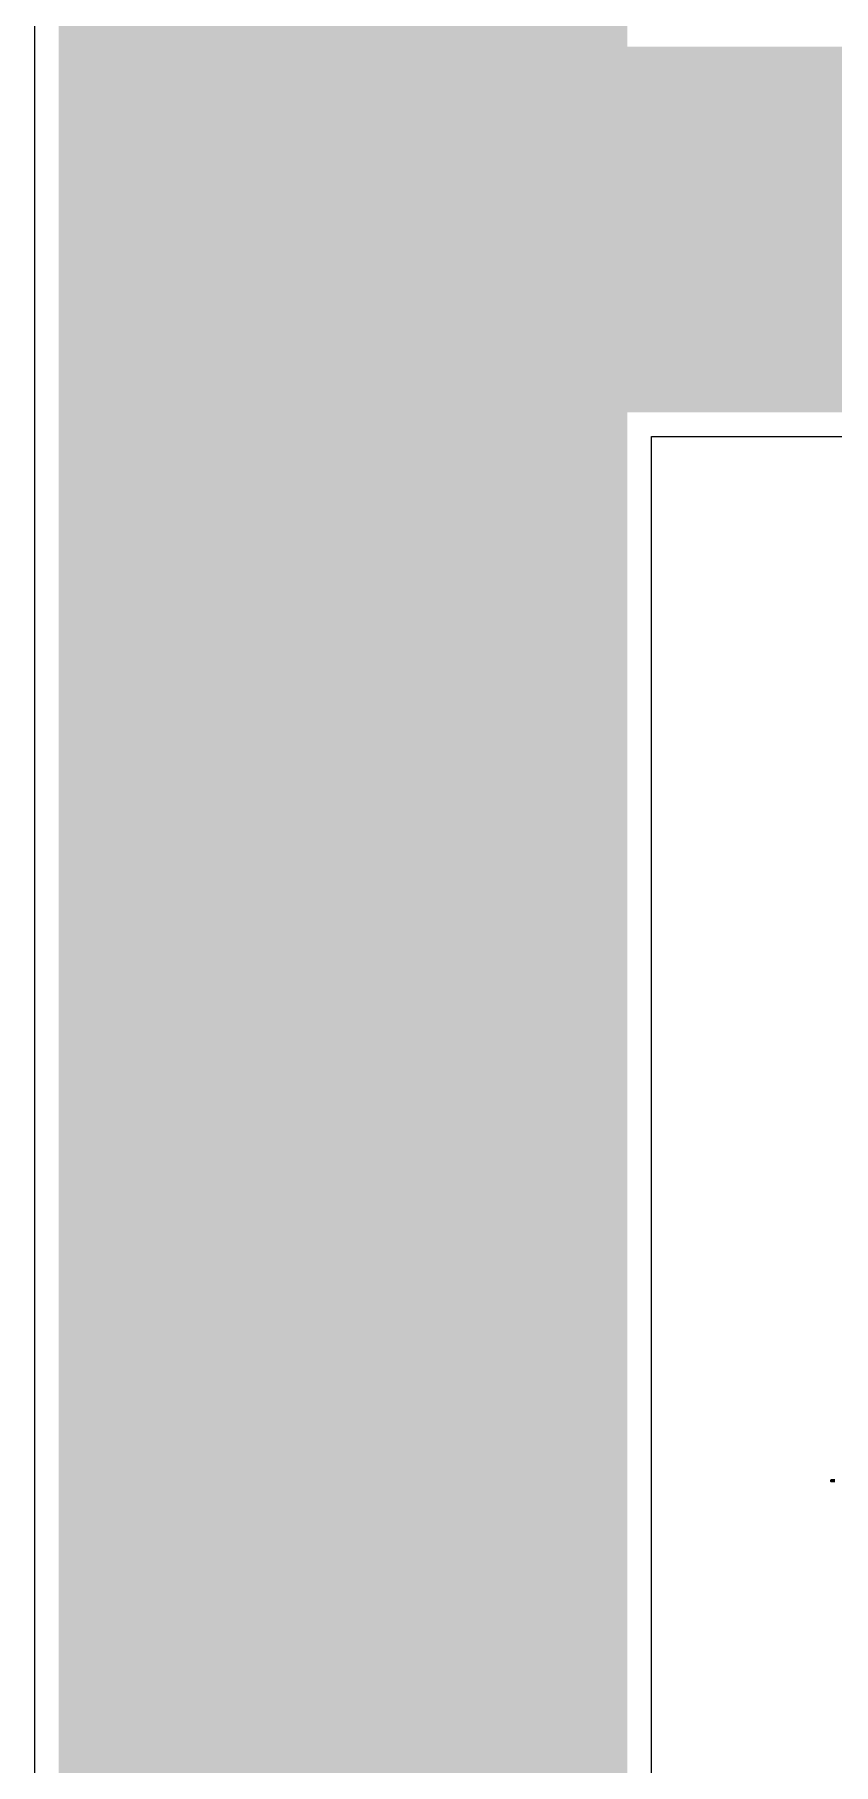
# Model space of a CAD drawing. Header units: millimetres. Extents: x -6 to 194, y -120 to 229.
# Drawn here: x 28.47 to 34.44, y 134.73 to 147.66 of the extents above; entities that cross this region are included whole.
import ezdxf

# ---------------------------------------------------------------- set-up
doc = ezdxf.new("R2010")
doc.units = ezdxf.units.MM
doc.layers.add('BottomOverlay', color=54, linetype='Continuous')
doc.layers.add('TopLayer', color=1, linetype='Continuous')

msp = doc.modelspace()

# ---------------------------------------------------------------- hatches: boundary and pattern name
at = {"layer": 'TopLayer'}
for points in [[(28.651, 36.093), (32.901, 36.093), (32.901, 153.368), (28.651, 153.368)], [(28.651, 144.841), (41.559, 144.841), (41.559, 147.574), (28.651, 147.574)]]:
    msp.add_hatch(color=1, dxfattribs=at).paths.add_polyline_path(points)

# ---------------------------------------------------------------- linework, layer by layer
at = {"layer": 'BottomOverlay', "const_width": 0.0254}
msp.add_lwpolyline([(34.43, 136.855), (34.455, 136.855)], dxfattribs=at)
at = {"layer": 'BottomOverlay', "const_width": 0.0127}
msp.add_lwpolyline([(34.423, 136.855, 1), (34.436, 136.855, 1)], format="xyb", close=True, dxfattribs=at)
at = {"layer": 'TopLayer'}
for p, q in [((28.47, 153.368), (28.47, 147.574)), ((28.47, 147.574), (28.47, 144.841)), ((28.47, 144.841), (28.47, 39.805)), ((33.082, 36.093), (33.082, 144.66)), ((33.082, 144.66), (41.559, 144.66))]:
    msp.add_line(p, q, dxfattribs=at)
at = {"layer": 'TopLayer', "const_width": 0.8}
msp.add_lwpolyline([(31.75, 144.628), (31.75, 43.739)], dxfattribs=at)
at = {"layer": 'TopLayer', "const_width": 0.4}
msp.add_lwpolyline([(31.55, 144.628, 1), (31.95, 144.628, 1)], format="xyb", close=True, dxfattribs=at)

doc.saveas('drawing.dxf')
